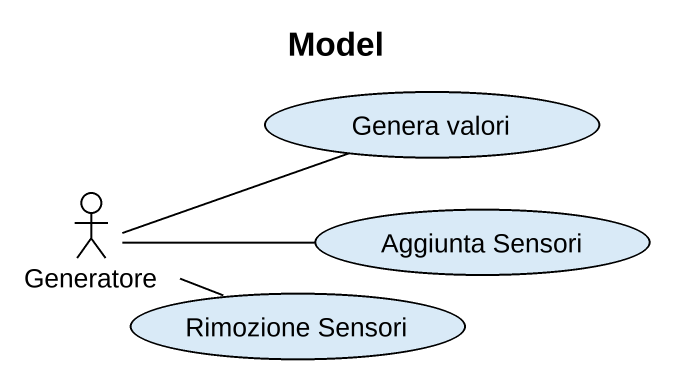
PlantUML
@startuml
title Model
usecase "Genera valori" as Genera_valori
actor Generatore
usecase "Aggiunta Sensori" as Aggiunta_Sensori
usecase "Rimozione Sensori" as Rimozione_Sensori
Generatore -right- Genera_valori
Generatore -right- Aggiunta_Sensori
Generatore -right- Rimozione_Sensori
@enduml
